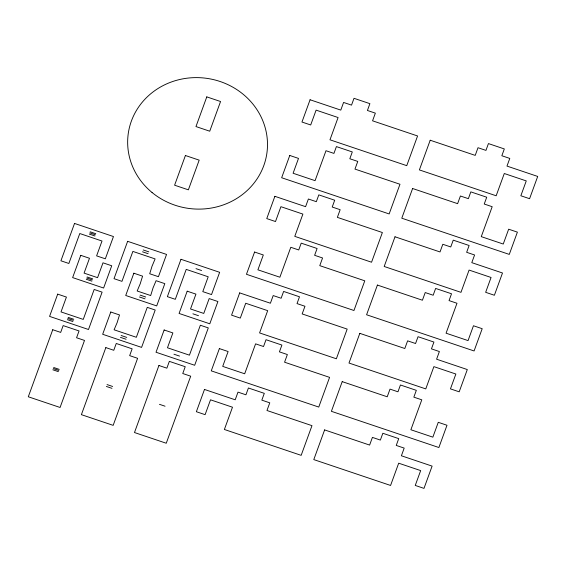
<?xml version="1.0" encoding="UTF-8"?>
<svg xmlns="http://www.w3.org/2000/svg" width="566" height="566" viewBox="0 0 566 566"><rect width="100%" height="100%" fill="white"/><g stroke="black" fill="none" stroke-linecap="round" stroke-linejoin="round"><path stroke-width="0.85" d="M90.192 231.812L95.788 233.694M143.198 249.953L148.787 251.835M89.803 232.881L95.399 234.763M195.992 268.645L201.581 270.527M142.519 251.806L148.108 253.688M89.364 234.098L94.954 235.98M87.107 276.979L92.697 278.861M140.106 295.119L145.703 297.001M86.718 278.048L92.315 279.929M192.907 313.812L198.496 315.694M139.434 296.973L145.023 298.855M86.273 279.264L91.869 281.146M68.153 317.37L73.743 319.252M121.152 335.504L126.742 337.393M67.764 318.439L73.354 320.321M173.946 354.203L179.535 356.085M120.473 337.364L126.062 339.246M67.319 319.656L72.908 321.538M107.052 384.59L112.641 386.472M53.671 367.497L59.26 369.379M53.282 368.565L58.871 370.447M106.373 386.451L111.962 388.333M159.463 404.329L165.053 406.211M52.836 369.782L58.425 371.664M74.535 223.436L60.923 260.792L68.861 263.473L79.778 233.532L102.014 241.024L96.602 255.867L105.34 258.811L113.462 236.546L74.535 223.436M57.69 294.129L49.575 316.394L88.494 329.504L102.106 292.148L94.168 289.474L83.252 319.408L61.015 311.916L66.427 297.072L57.69 294.129M52.737 329.723L28.3 396.773L60.074 407.478L84.511 340.428L76.566 337.753L79.049 330.947L63.159 325.599L60.682 332.405L52.737 329.723M80.747 255.33L72.632 277.595L103.613 288.03L111.728 265.765L102.991 262.822L97.578 277.665L84.079 273.116L89.485 258.273L80.747 255.33M127.633 241.321L114.014 278.677L121.959 281.352L132.869 251.417L155.105 258.91L152.219 265.815A1.542 1.45 8 0 0 151.921 266.621L149.7 273.753L158.438 276.696L166.553 254.431L127.633 241.321M110.78 312.015L102.665 334.28L141.585 347.39L155.204 310.026L147.259 307.352L136.349 337.294L114.106 329.801L117.042 322.839A1.542 1.45 8 0 0 117.289 322.082L119.518 314.958L110.78 312.015M105.835 347.609L81.391 414.659L113.165 425.356L137.602 358.313L129.664 355.632L132.14 348.833L116.256 343.477L113.773 350.283L105.835 347.609M133.845 273.208L125.723 295.48L156.704 305.909L164.819 283.644L156.082 280.701L153.145 287.662A1.542 1.45 8 0 0 152.898 288.419L150.669 295.544L137.17 290.995L140.099 284.033A1.542 1.45 8 0 0 140.354 283.283L142.582 276.151L133.845 273.208M185.415 155.516L174.597 185.202L188.365 189.836L199.182 160.15L185.415 155.516M206.788 96.878L195.97 126.565L209.738 131.206L220.556 101.519L206.788 96.878M180.986 259.292L167.373 296.648L175.311 299.322L186.228 269.388L208.203 276.788L202.791 291.632L211.528 294.575L219.643 272.31L180.986 259.292M164.14 329.985L156.018 352.25L194.676 365.268L208.295 327.912L200.35 325.238L189.44 355.172L167.465 347.772L172.878 332.928L164.14 329.985M158.926 365.495L134.482 432.537L166.255 443.242L190.7 376.192L182.754 373.518L185.231 366.711L169.347 361.363L166.864 368.169L158.926 365.495M187.197 291.186L179.082 313.451L209.795 323.794L217.91 301.529L209.172 298.586L203.767 313.43L190.523 308.972L195.935 294.129L187.197 291.186M204.489 389.45L196.367 411.715L205.104 414.659L210.517 399.815L232.492 407.216L224.377 429.481L301.162 455.347L311.979 425.653L266.968 410.499L269.77 402.829L261.825 400.148L264.301 393.349L248.417 387.993L245.941 394.799L237.996 392.125L235.201 399.794L204.489 389.45M219.382 348.592L211.267 370.857L318.757 407.067L329.582 377.373L284.571 362.212L287.365 354.542L279.42 351.868L281.903 345.069L266.02 339.713L263.537 346.519L255.591 343.845L244.682 373.779L222.707 366.379L228.119 351.536L219.382 348.592M239.687 292.891L231.565 315.156L240.302 318.099L245.715 303.256L267.69 310.656L259.575 332.921L336.36 358.78L347.177 329.094L302.166 313.932L304.961 306.263L297.023 303.588L299.499 296.789L283.616 291.433L281.132 298.24L273.194 295.565L270.399 303.235L239.687 292.891M254.58 252.033L246.458 274.298L353.955 310.501L364.78 280.814L319.769 265.652L322.563 257.983L314.618 255.308L317.101 248.502L301.211 243.154L298.735 249.96L290.79 247.285L279.88 277.22L257.905 269.819L263.317 254.976L254.58 252.033M274.878 196.324L266.763 218.596L275.5 221.539L280.913 206.689L302.888 214.097L294.773 236.362L371.558 262.221L382.375 232.534L337.364 217.372L340.159 209.703L332.221 207.029L334.697 200.222L318.814 194.874L316.33 201.68L308.392 199.006L305.59 206.675L274.878 196.324M289.771 155.466L281.656 177.738L389.153 213.941L399.978 184.254L354.967 169.093L357.762 161.423L349.816 158.749L352.3 151.943L336.409 146.594L333.933 153.4L325.988 150.726L315.078 180.66L293.103 173.26L298.508 158.409L289.771 155.466M310.076 99.765L301.961 122.03L310.699 124.973L316.111 110.129L338.086 117.537L329.971 139.802L406.749 165.661L417.574 135.974L372.562 120.813L375.357 113.143L367.419 110.469L369.895 103.663L354.012 98.314L351.528 105.12L343.583 102.439L340.789 110.108L310.076 99.765M324.615 429.912L313.79 459.599L390.575 485.458L398.69 463.193L420.665 470.594L415.253 485.437L423.991 488.38L432.106 466.115L401.393 455.772L404.188 448.102L396.25 445.428L398.726 438.622L382.842 433.273L380.359 440.079L372.421 437.398L369.626 445.074L324.615 429.912M342.211 381.633L331.393 411.319L438.883 447.522L446.998 425.257L438.261 422.314L432.856 437.157L410.881 429.757L421.79 399.822L413.845 397.148L416.328 390.342L400.438 384.993L397.962 391.799L390.016 389.118L387.222 396.787L342.211 381.633M359.813 333.353L348.989 363.039L425.773 388.899L433.889 366.634L455.863 374.034L450.451 388.877L459.189 391.821L467.304 369.556L436.591 359.212L439.386 351.543L431.448 348.868L433.924 342.062L418.041 336.713L415.557 343.512L407.619 340.838L404.817 348.507L359.813 333.353M377.409 285.066L366.584 314.76L474.082 350.962L482.197 328.697L473.459 325.754L468.054 340.598L446.072 333.197L456.988 303.263L449.043 300.588L451.527 293.782L435.636 288.434L433.16 295.233L425.215 292.558L422.42 300.228L377.409 285.066M395.004 236.786L384.187 266.48L460.972 292.339L469.087 270.074L491.062 277.474L485.649 292.318L494.387 295.261L502.502 272.996L471.789 262.652L474.584 254.983L466.646 252.309L469.122 245.502L453.239 240.154L450.755 246.953L442.81 244.279L440.015 251.948L395.004 236.786M412.607 188.506L401.782 218.2L509.28 254.403L517.395 232.138L508.657 229.195L503.245 244.038L481.27 236.638L492.187 206.703L484.241 204.029L486.718 197.223L470.834 191.874L468.358 198.673L460.413 195.999L457.618 203.668L412.607 188.506M430.202 140.226L419.385 169.913L496.163 195.779L504.285 173.514L526.26 180.915L520.847 195.758L529.585 198.701L537.7 176.436L506.987 166.093L509.782 158.423L501.837 155.742L504.32 148.943L488.437 143.587L485.953 150.393L478.008 147.719L475.214 155.388L430.202 140.226M152.042 192.497A70.007 65.663 8 0 0 266.303 156.626A70.007 65.663 8 0 0 174.378 80.959A70.007 65.663 8 0 0 152.042 192.497"/></g></svg>
